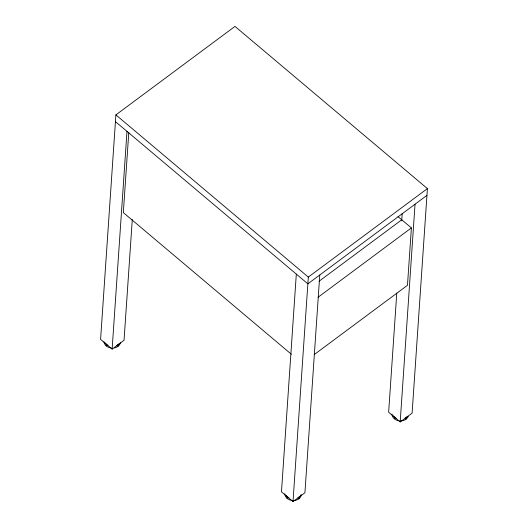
<?xml version="1.0" encoding="UTF-8"?>
<svg xmlns="http://www.w3.org/2000/svg" width="528" height="528" viewBox="0 0 528 528"><rect width="100%" height="100%" fill="white"/><g stroke="black" fill="none" stroke-linecap="round" stroke-linejoin="round"><path stroke-width="0.79" d="M396.772 293.08L388.648 412.236L400.191 421.964L412.104 413.12L427.409 188.608L234.986 26.4L115.896 114.88L100.591 339.392L112.134 349.127L124.047 340.276L132.284 219.483M106.247 345.952L106.366 344.263M112.134 349.127L126.984 131.366M128.799 132.35L123.328 212.606L291.403 354.288M117.975 346.388L118.094 344.705M296.314 274.105L281.47 491.865L293.014 501.6L304.927 492.749L319.77 274.989M287.126 498.419L287.245 496.736M293.014 501.6L308.319 277.088L427.409 188.608M298.855 498.861L298.967 497.178M401.702 220.77L402.211 213.312M394.304 418.79L394.423 417.1M397.993 216.612L411.391 227.905L407.477 285.298L314.193 354.611M400.191 421.964L415.041 204.204M406.032 419.232L406.151 417.542M426.947 195.36L307.864 283.84L115.434 121.631M319.07 281.239L401.768 219.793M318.107 297.218L411.391 227.905M115.896 114.88L308.319 277.088M300.947 494.848A8.303 6.567 3.9 0 1 297.845 497.871M288.941 497.845A8.303 6.567 3.9 0 1 285.952 495.323M301.33 494.881A8.303 6.567 3.9 0 1 293.674 500.57M292.235 500.518A8.303 6.567 3.9 0 1 284.79 493.687M407.491 416.229A8.303 6.567 3.9 0 1 405.022 418.235M396.119 418.209A8.303 6.567 3.9 0 1 393.129 415.688M408.236 416.368A8.303 6.567 3.9 0 1 400.851 420.935M399.412 420.882A8.303 6.567 3.9 0 1 391.967 414.051M119.434 343.391A8.303 6.567 3.9 0 1 116.351 345.682M108.062 345.371A8.303 6.567 3.9 0 1 105.072 342.85M120.45 342.408A8.303 6.567 3.9 0 1 114.226 347.952M111.355 348.044A8.303 6.567 3.9 0 1 103.93 341.788"/></g></svg>
